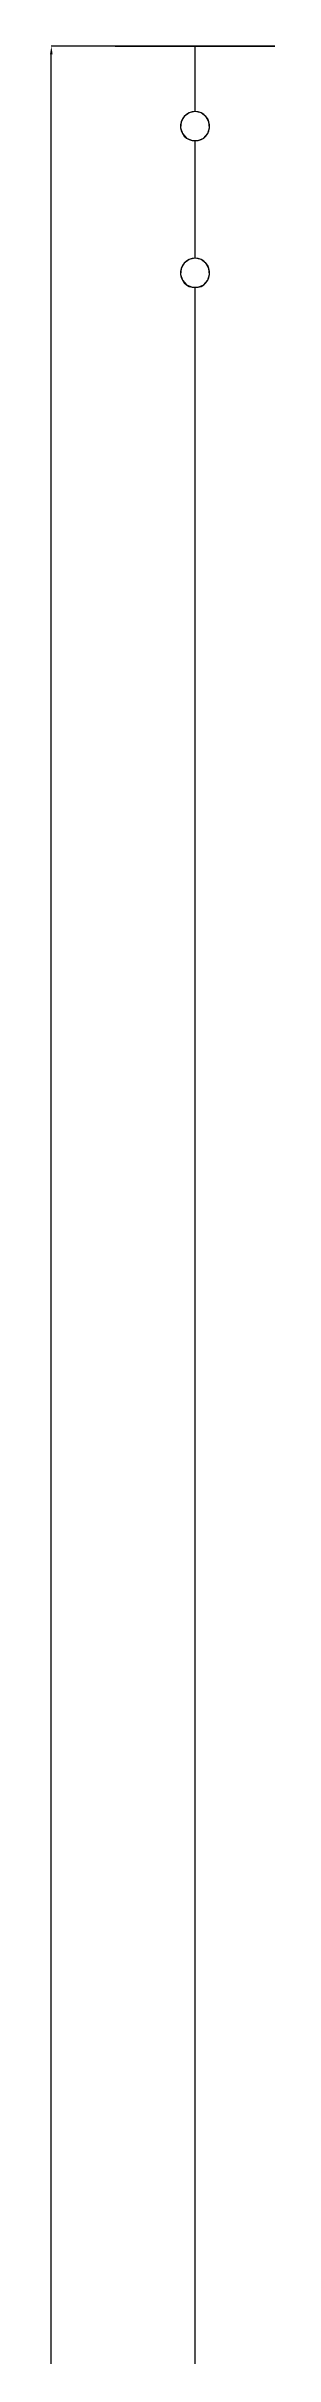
# Model space of a CAD drawing. Header units: millimetres. Extents: x -26 to 220, y -7026 to 6900.
# Drawn here: x 134 to 220, y 6034 to 6900 of the extents above; entities that cross this region are included whole.
import ezdxf

# ---------------------------------------------------------------- set-up
doc = ezdxf.new("R2010")
doc.units = ezdxf.units.MM
doc.layers.add('DIMENSIONS', color=7, linetype='Continuous')
doc.layers.add('YZ', color=7, linetype='Continuous')
doc.dimstyles.get("Standard").update_dxf_attribs({"dimtxt": 2.5, "dimasz": 2.5, "dimexe": 1.25, "dimexo": 0.625, "dimtad": 1, "dimcen": 2.5, "dimazin": 3, "dimtfac": 1, "dimtmove": 0, "dimatfit": 3})

# ---------------------------------------------------------------- blocks, each defined once
blk = doc.blocks.new('_CLOSEDFILLED')
at = {"color": 0, "linetype": 'BYBLOCK'}
blk.add_solid([(-1, 0.16), (0, 0), (-1, -0.16)], dxfattribs=at)
blk = doc.blocks.new('*D6')
for p, q in [((160, 6900), (136, 6900)), ((136, 3456), (136, 6897)), ((136, 3), (136, 3444)), ((160, 0), (136, 0))]:
    blk.add_line(p, q)
at = {"layer": 'Defpoints'}
for p in [(160, 6900), (136, 0), (160, 0)]:
    blk.add_point(p, dxfattribs=at)
at = {"layer": 'DIMENSIONS', "xscale": 3, "yscale": 3}
for p, rotation in [((136, 6900), 90), ((136, 0), 270)]:
    blk.add_blockref('_CLOSEDFILLED', p, dxfattribs=dict(at, rotation=rotation))
at = {"layer": 'DIMENSIONS', "insert": (136, 3450), "char_height": 3, "attachment_point": 5, "rotation": 90}
blk.add_mtext('6900', dxfattribs=at)

msp = doc.modelspace()

# ---------------------------------------------------------------- linework, layer by layer
at = {"layer": 'YZ'}
for points in [[(190, 6900), (193.9158, 6900), (197.7646, 6900), (201.4805, 6900), (205, 6900), (208.2628, 6900), (211.2132, 6900), (213.8006, 6900), (215.9808, 6900), (217.7164, 6900), (218.9778, 6900), (219.7433, 6900), (220, 6900), (219.7433, 6900), (218.9778, 6900), (217.7164, 6900), (215.9808, 6900), (213.8006, 6900), (211.2132, 6900), (208.2628, 6900), (205, 6900), (201.4805, 6900), (197.7646, 6900), (193.9158, 6900), (190, 6900), (186.0842, 6900), (182.2354, 6900), (178.5195, 6900), (175, 6900), (171.7372, 6900), (168.7868, 6900), (166.1994, 6900), (164.0192, 6900), (162.2836, 6900), (161.0222, 6900), (160.2567, 6900), (160, 6900), (160.2567, 6900), (161.0222, 6900), (162.2836, 6900), (164.0192, 6900), (166.1994, 6900), (168.7868, 6900), (171.7372, 6900), (175, 6900), (178.5195, 6900), (182.2354, 6900), (186.0842, 6900), (190, 6900)], [(190, 6900), (193.9312, 6900), (197.7787, 6900), (201.4603, 6900), (204.8977, 6900), (208.0176, 6900), (210.7535, 6900), (213.047, 6900), (214.8493, 6900), (216.1221, 6900), (216.838, 6900), (216.982, 6900), (216.5509, 6900), (215.5539, 6900), (214.0122, 6900), (211.9588, 6900), (209.4374, 6900), (206.5017, 6900), (203.2143, 6900), (199.6452, 6900), (195.8706, 6900), (191.9709, 6900), (188.0291, 6900), (184.1294, 6900), (180.3548, 6900), (176.7857, 6900), (173.4983, 6900), (170.5626, 6900), (168.0412, 6900), (165.9878, 6900), (164.4461, 6900), (163.4491, 6900), (163.018, 6900), (163.162, 6900), (163.8779, 6900), (165.1507, 6900), (166.953, 6900), (169.2465, 6900), (171.9824, 6900), (175.1023, 6900), (178.5397, 6900), (182.2213, 6900), (186.0688, 6900), (190, 6900)], [(190, 6875.5), (190, 6900)], [(190, 6875.5), (190, 6900)], [(190, 6875.5), (188.8544, 6875.3794), (187.7603, 6875.0233), (186.7657, 6874.4486), (185.9131, 6873.6806), (185.2381, 6872.7522), (184.77, 6871.7022), (184.5303, 6870.5761), (184.5303, 6869.4239), (184.77, 6868.2978), (185.2381, 6867.2478), (185.9131, 6866.3194), (186.7657, 6865.5514), (187.7603, 6864.9767), (188.8544, 6864.6206), (190, 6864.5)], [(190, 6875.5), (187.7603, 6875.0233), (185.9131, 6873.6806), (184.77, 6871.7022), (184.5303, 6869.4239), (185.2381, 6867.2478), (186.7657, 6865.5514), (188.8544, 6864.6206), (191.1456, 6864.6206), (193.2343, 6865.5514), (194.7619, 6867.2478), (195.4697, 6869.4239), (195.23, 6871.7022), (194.0869, 6873.6806), (192.2397, 6875.0233), (190, 6875.5)], [(190, 6875.5), (188.8538, 6875.3792), (187.7596, 6875.023), (186.7654, 6874.4483), (185.9131, 6873.6807), (185.2384, 6872.7527), (184.7702, 6871.7029), (184.5303, 6870.5764), (184.5303, 6869.4236), (184.7702, 6868.2971), (185.2384, 6867.2473), (185.9131, 6866.3193), (186.7654, 6865.5517), (187.7596, 6864.977), (188.8538, 6864.6208), (190, 6864.5)], [(190, 6875.5), (187.7596, 6875.023), (185.9131, 6873.6807), (184.7702, 6871.7029), (184.5303, 6869.4236), (185.2384, 6867.2473), (186.7654, 6865.5517), (188.8538, 6864.6208), (191.1462, 6864.6208), (193.2346, 6865.5517), (194.7616, 6867.2473), (195.4697, 6869.4236), (195.2298, 6871.7029), (194.0869, 6873.6807), (192.2404, 6875.023), (190, 6875.5)], [(190, 6864.5), (191.1456, 6864.6206), (192.2397, 6864.9767), (193.2343, 6865.5514), (194.0869, 6866.3194), (194.7619, 6867.2478), (195.23, 6868.2978), (195.4697, 6869.4239), (195.4697, 6870.5761), (195.23, 6871.7022), (194.7619, 6872.7522), (194.0869, 6873.6806), (193.2343, 6874.4486), (192.2397, 6875.0233), (191.1456, 6875.3794), (190, 6875.5)], [(190, 6864.5), (191.1462, 6864.6208), (192.2404, 6864.977), (193.2346, 6865.5517), (194.0869, 6866.3193), (194.7616, 6867.2473), (195.2298, 6868.2971), (195.4697, 6869.4236), (195.4697, 6870.5764), (195.2298, 6871.7029), (194.7616, 6872.7527), (194.0869, 6873.6807), (193.2346, 6874.4483), (192.2404, 6875.023), (191.1462, 6875.3792), (190, 6875.5)], [(190, 6820.5), (190, 6864.5)], [(190, 6820.5), (190, 6864.5)], [(190, 6820.5), (188.8544, 6820.3794), (187.7603, 6820.0233), (186.7657, 6819.4486), (185.9131, 6818.6806), (185.2381, 6817.7522), (184.77, 6816.7022), (184.5303, 6815.5761), (184.5303, 6814.4239), (184.77, 6813.2978), (185.2381, 6812.2478), (185.9131, 6811.3194), (186.7657, 6810.5514), (187.7603, 6809.9767), (188.8544, 6809.6206), (190, 6809.5)], [(190, 6820.5), (187.7603, 6820.0233), (185.9131, 6818.6806), (184.77, 6816.7022), (184.5303, 6814.4239), (185.2381, 6812.2478), (186.7657, 6810.5514), (188.8544, 6809.6206), (191.1456, 6809.6206), (193.2343, 6810.5514), (194.7619, 6812.2478), (195.4697, 6814.4239), (195.23, 6816.7022), (194.0869, 6818.6806), (192.2397, 6820.0233), (190, 6820.5)], [(190, 6820.5), (188.8538, 6820.3792), (187.7596, 6820.023), (186.7654, 6819.4483), (185.9131, 6818.6807), (185.2384, 6817.7527), (184.7702, 6816.7029), (184.5303, 6815.5764), (184.5303, 6814.4236), (184.7702, 6813.2971), (185.2384, 6812.2473), (185.9131, 6811.3193), (186.7654, 6810.5517), (187.7596, 6809.977), (188.8538, 6809.6208), (190, 6809.5)], [(190, 6820.5), (187.7596, 6820.023), (185.9131, 6818.6807), (184.7702, 6816.7029), (184.5303, 6814.4236), (185.2384, 6812.2473), (186.7654, 6810.5517), (188.8538, 6809.6208), (191.1462, 6809.6208), (193.2346, 6810.5517), (194.7616, 6812.2473), (195.4697, 6814.4236), (195.2298, 6816.7029), (194.0869, 6818.6807), (192.2404, 6820.023), (190, 6820.5)], [(190, 6809.5), (191.1456, 6809.6206), (192.2397, 6809.9767), (193.2343, 6810.5514), (194.0869, 6811.3194), (194.7619, 6812.2478), (195.23, 6813.2978), (195.4697, 6814.4239), (195.4697, 6815.5761), (195.23, 6816.7022), (194.7619, 6817.7522), (194.0869, 6818.6806), (193.2343, 6819.4486), (192.2397, 6820.0233), (191.1456, 6820.3794), (190, 6820.5)], [(190, 6809.5), (191.1462, 6809.6208), (192.2404, 6809.977), (193.2346, 6810.5517), (194.0869, 6811.3193), (194.7616, 6812.2473), (195.2298, 6813.2971), (195.4697, 6814.4236), (195.4697, 6815.5764), (195.2298, 6816.7029), (194.7616, 6817.7527), (194.0869, 6818.6807), (193.2346, 6819.4483), (192.2404, 6820.023), (191.1462, 6820.3792), (190, 6820.5)], [(190, 0), (190, 6809.5)], [(190, 0), (190, 6809.5)]]:
    msp.add_lwpolyline(points, dxfattribs=at)

# ---------------------------------------------------------------- dimensions: what is measured, and where the dimension line sits
at = {"layer": 'DIMENSIONS'}
dim = msp.add_linear_dim(base=(136, 0), p1=(160, 0), p2=(160, 6900), angle=90, dimstyle='Standard', override={"dimtxt": 3, "dimasz": 3, "dimdec": 3}, dxfattribs=at)
dim.commit()
dim.dimension.update_dxf_attribs({"geometry": '*D6', "text_midpoint": (136, 3450)})

doc.saveas('drawing.dxf')
